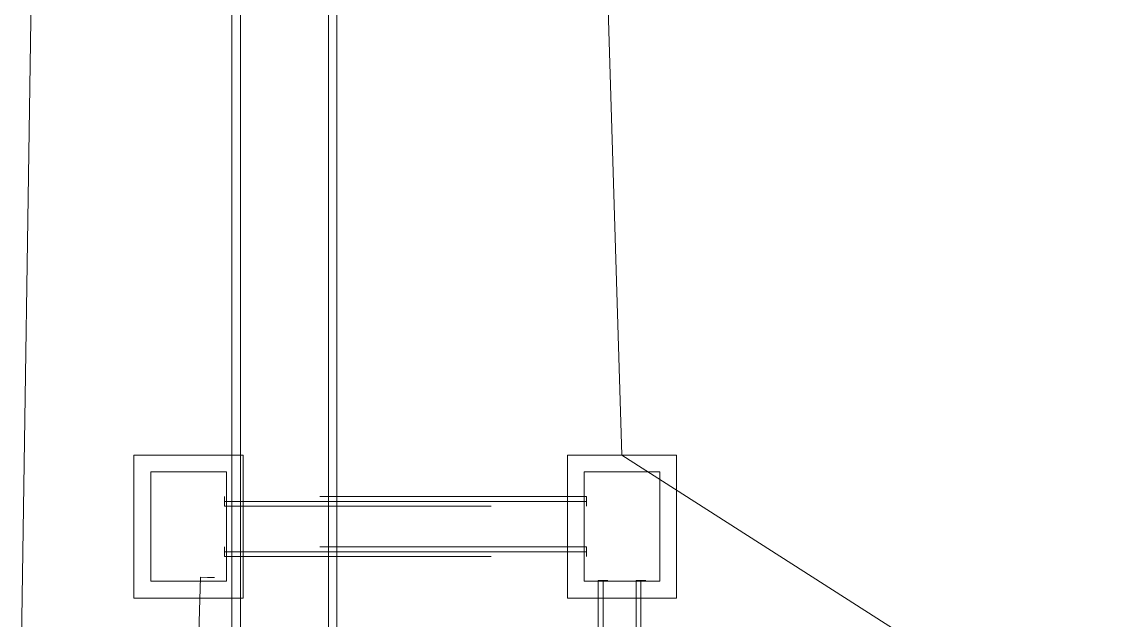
# Model space of a CAD drawing. Header units: metres. Extents: x 1753726 to 1755216, y 5920592 to 5921703.
# Drawn here: x 1755111.65 to 1755124.48, y 5921441.2 to 5921448.32 of the extents above; entities that cross this region are included whole.
import ezdxf

# ---------------------------------------------------------------- set-up
doc = ezdxf.new("R2010")
doc.units = ezdxf.units.M
doc.linetypes.add('CENTER', pattern=[50.8, 31.75, -6.35, 6.35, -6.35])
doc.linetypes.add('HIDDEN2', pattern=[4.7625, 3.175, -1.5875])
for name, color, linetype, lineweight in [('A-FLOR-____-OTLN', 9, 'Continuous', 9), ('A-GENM-____-OTLN', 4, 'Continuous', 9), ('A-WALL-____-OTLN', 2, 'Continuous', 9), ('P-PIPE-____-CNTR', 1, 'CENTER', 9), ('P-PIPE-____-OTLN', 6, 'HIDDEN2', 18)]:
    doc.layers.add(name, color=color, linetype=linetype, lineweight=lineweight)

# ---------------------------------------------------------------- blocks, each defined once
blk = doc.blocks.new('Link Sewer3 - Link Sewer-3913003-X-ARUP-GL-HERNE_BAY_ALIGNMENT')
at = {"layer": 'A-WALL-____-OTLN'}
for p, q in [((679.47, 353.005), (679.47, 295.005)), ((679.57, 353.005), (679.57, 295.005)), ((680.62, 295.005), (680.62, 353.005)), ((680.72, 295.005), (680.72, 353.005))]:
    blk.add_line(p, q, dxfattribs=at)
blk = doc.blocks.new('308492-ARUP-STPW-MOD-1600_rvt-1-X-ARUP-GL-HERNE_BAY_ALIGNMENT')
at = {"layer": 'A-WALL-____-OTLN'}
blk.add_blockref('Link Sewer3 - Link Sewer-3913003-X-ARUP-GL-HERNE_BAY_ALIGNMENT', (1754434.685, 5921116.511), dxfattribs=at)
blk = doc.blocks.new('308492-ARUP-STRW-MOD-1700_rvt-1-X-ARUP-GL-HERNE_BAY_ALIGNMENT')
at = {"layer": 'A-FLOR-____-OTLN'}
for p, q in [((1755111.649, 5921440.952), (1755112.036, 5921466.45)), ((1755112.036, 5921466.45), (1755111.649, 5921440.952)), ((1755118.375, 5921456.847), (1755118.799, 5921443.161)), ((1755118.799, 5921443.161), (1755118.375, 5921456.847)), ((1755118.799, 5921443.161), (1755124.484, 5921439.532)), ((1755124.484, 5921439.532), (1755118.799, 5921443.161))]:
    blk.add_line(p, q, dxfattribs=at)
blk = doc.blocks.new('Access Pit Type A - Access Pit Type A-4961349-X-ARUP-GL-HERNE_BAY_ALIGNMENT')
at = {"layer": 'A-GENM-____-OTLN'}
for p, q in [((0.65, 0.85), (-0.65, 0.85)), ((-0.65, 0.85), (-0.65, -0.85)), ((-0.65, -0.85), (-0.65, 0.85)), ((-0.65, 0.85), (0.65, 0.85)), ((-0.65, -0.85), (-0.65, 0.85)), ((-0.65, 0.85), (0.65, 0.85)), ((0.65, 0.85), (-0.65, 0.85)), ((-0.65, 0.85), (-0.65, -0.85)), ((0.65, 0.85), (-0.65, 0.85)), ((-0.65, 0.85), (-0.65, -0.85)), ((-0.65, -0.85), (-0.65, 0.85)), ((-0.65, 0.85), (0.65, 0.85)), ((0.65, -0.85), (0.65, 0.85)), ((0.65, 0.85), (0.65, -0.85)), ((0.65, 0.85), (0.65, -0.85)), ((0.65, -0.85), (0.65, 0.85)), ((0.65, -0.85), (0.65, 0.85)), ((0.65, 0.85), (0.65, -0.85)), ((0.45, 0.65), (-0.45, 0.65)), ((-0.45, 0.65), (-0.45, -0.65)), ((-0.45, -0.65), (-0.45, 0.65)), ((-0.45, 0.65), (0.45, 0.65)), ((0.45, -0.65), (0.45, 0.65)), ((0.45, 0.65), (0.45, -0.65)), ((-0.45, -0.65), (0.45, -0.65)), ((0.45, -0.65), (-0.45, -0.65)), ((-0.65, -0.85), (0.65, -0.85)), ((0.65, -0.85), (-0.65, -0.85)), ((0.65, -0.85), (-0.65, -0.85)), ((-0.65, -0.85), (0.65, -0.85)), ((-0.65, -0.85), (0.65, -0.85)), ((0.65, -0.85), (-0.65, -0.85))]:
    blk.add_line(p, q, dxfattribs=at)
blk = doc.blocks.new('308492-ARUP-STPU-MOD-1500_rvt-1-X-ARUP-GL-HERNE_BAY_ALIGNMENT')
at = {"layer": 'P-PIPE-____-CNTR'}
for p, q in [((1755114.065, 5921442.611), (1755118.375, 5921442.611)), ((1755114.065, 5921442.611), (1755118.375, 5921442.611)), ((1755114.065, 5921442.011), (1755118.375, 5921442.011)), ((1755114.065, 5921442.011), (1755118.375, 5921442.011)), ((1755112.585, 5921395.047), (1755113.864, 5921441.707)), ((1755112.585, 5921395.047), (1755113.864, 5921441.707)), ((1755112.585, 5921395.047), (1755113.864, 5921441.707)), ((1755112.585, 5921395.047), (1755113.864, 5921441.707)), ((1755118.574, 5921441.67), (1755118.574, 5921437.83)), ((1755118.574, 5921441.67), (1755118.574, 5921437.83)), ((1755119.024, 5921441.67), (1755119.024, 5921437.83)), ((1755119.024, 5921441.67), (1755119.024, 5921437.83))]:
    blk.add_line(p, q, dxfattribs=at)
at = {"layer": 'P-PIPE-____-OTLN'}
for p, q in [((1755118.375, 5921442.669), (1755114.065, 5921442.669)), ((1755114.065, 5921442.669), (1755114.065, 5921442.611)), ((1755114.065, 5921442.669), (1755114.065, 5921442.611)), ((1755114.065, 5921442.611), (1755114.065, 5921442.554)), ((1755114.065, 5921442.611), (1755114.065, 5921442.554)), ((1755118.375, 5921442.611), (1755118.375, 5921442.669)), ((1755118.375, 5921442.611), (1755118.375, 5921442.669)), ((1755118.375, 5921442.554), (1755118.375, 5921442.611)), ((1755118.375, 5921442.554), (1755118.375, 5921442.611)), ((1755114.065, 5921442.554), (1755118.375, 5921442.554)), ((1755118.375, 5921442.069), (1755114.065, 5921442.069)), ((1755114.065, 5921442.069), (1755114.065, 5921442.011)), ((1755114.065, 5921442.069), (1755114.065, 5921442.011)), ((1755118.375, 5921442.011), (1755118.375, 5921442.069)), ((1755118.375, 5921442.011), (1755118.375, 5921442.069)), ((1755114.065, 5921442.011), (1755114.065, 5921441.954)), ((1755114.065, 5921442.011), (1755114.065, 5921441.954)), ((1755114.065, 5921441.954), (1755118.375, 5921441.954)), ((1755118.375, 5921441.954), (1755118.375, 5921442.011)), ((1755118.375, 5921441.954), (1755118.375, 5921442.011)), ((1755113.78, 5921441.709), (1755112.501, 5921395.05)), ((1755113.78, 5921441.709), (1755112.501, 5921395.05)), ((1755112.669, 5921395.045), (1755113.948, 5921441.704)), ((1755112.669, 5921395.045), (1755113.948, 5921441.704)), ((1755113.864, 5921441.707), (1755113.78, 5921441.709)), ((1755113.864, 5921441.707), (1755113.78, 5921441.709)), ((1755113.864, 5921441.707), (1755113.78, 5921441.709)), ((1755113.864, 5921441.707), (1755113.78, 5921441.709)), ((1755113.948, 5921441.704), (1755113.864, 5921441.707)), ((1755113.948, 5921441.704), (1755113.864, 5921441.707)), ((1755113.948, 5921441.704), (1755113.864, 5921441.707)), ((1755113.948, 5921441.704), (1755113.864, 5921441.707)), ((1755118.517, 5921441.67), (1755118.517, 5921437.83)), ((1755118.574, 5921441.67), (1755118.517, 5921441.67)), ((1755118.574, 5921441.67), (1755118.517, 5921441.67)), ((1755118.631, 5921441.67), (1755118.574, 5921441.67)), ((1755118.631, 5921441.67), (1755118.574, 5921441.67)), ((1755118.631, 5921437.83), (1755118.631, 5921441.67)), ((1755118.967, 5921441.67), (1755118.967, 5921437.83)), ((1755119.024, 5921441.67), (1755118.967, 5921441.67)), ((1755119.024, 5921441.67), (1755118.967, 5921441.67)), ((1755119.081, 5921441.67), (1755119.024, 5921441.67)), ((1755119.081, 5921441.67), (1755119.024, 5921441.67)), ((1755119.081, 5921437.83), (1755119.081, 5921441.67))]:
    blk.add_line(p, q, dxfattribs=at)
at = {"layer": 'A-GENM-____-OTLN'}
for p in [(1755113.638, 5921442.311), (1755118.799, 5921442.311)]:
    blk.add_blockref('Access Pit Type A - Access Pit Type A-4961349-X-ARUP-GL-HERNE_BAY_ALIGNMENT', p, dxfattribs=at)

msp = doc.modelspace()

# ---------------------------------------------------------------- block references
for name in ['308492-ARUP-STPW-MOD-1600_rvt-1-X-ARUP-GL-HERNE_BAY_ALIGNMENT', '308492-ARUP-STRW-MOD-1700_rvt-1-X-ARUP-GL-HERNE_BAY_ALIGNMENT', '308492-ARUP-STPU-MOD-1500_rvt-1-X-ARUP-GL-HERNE_BAY_ALIGNMENT']:
    msp.add_blockref(name, (0, 0))

doc.saveas('drawing.dxf')
